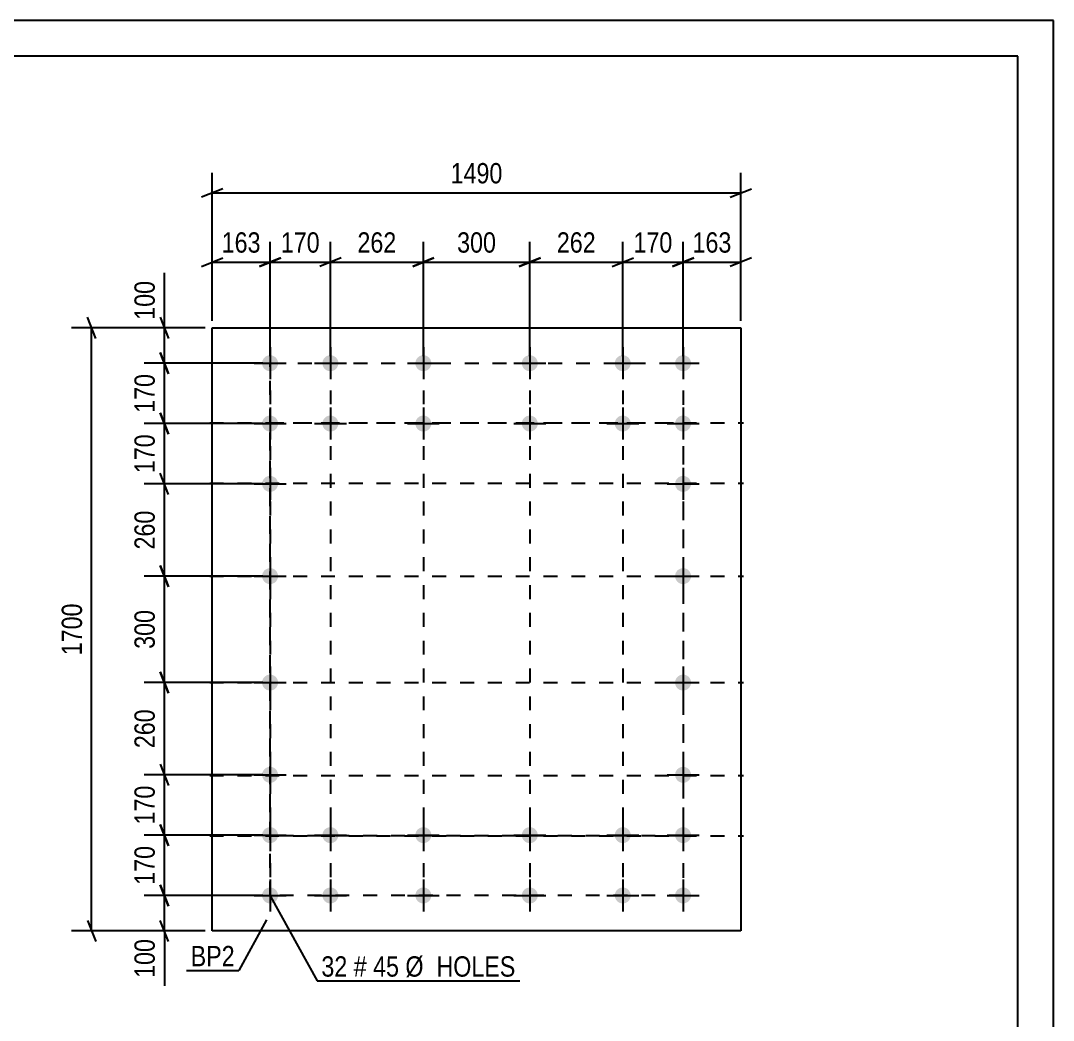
# Model space of a CAD drawing. Header units: millimetres. Extents: x 0 to 841, y 0 to 594.
# Drawn here: x 695.5 to 841, y 453.1 to 594 of the extents above; entities that cross this region are included whole.
import ezdxf

# ---------------------------------------------------------------- set-up
doc = ezdxf.new("R2010")
doc.units = ezdxf.units.MM
doc.linetypes.add('DXK_LINE_DOT2', pattern=[3.9198, 1.9599, -1.9599])
doc.styles.add('Arial Narrow', font='ARIALN.TTF', dxfattribs={"height": 0.2})

# ---------------------------------------------------------------- blocks, each defined once
blk = doc.blocks.new('Unknown-284856934-1127')
at = {"color": 5, "linetype": 'Continuous'}
for p, q in [((841, 594), (0, 594)), ((841, 0), (841, 594)), ((836, 589), (5, 589)), ((836, 5), (836, 589))]:
    blk.add_line(p, q, dxfattribs=at)
blk = doc.blocks.new('Part-284856934-4814 - 4808')
at = {"color": 2, "linetype": 'Continuous'}
for p, q in [((722.47, 465.72), (722.47, 550.72)), ((722.47, 550.72), (796.97, 550.72)), ((796.97, 550.72), (796.97, 465.72)), ((796.97, 465.72), (722.47, 465.72))]:
    blk.add_line(p, q, dxfattribs=at)
blk = doc.blocks.new('Bolt-284856934-4847 - 4808')
at = {"linetype": 'Continuous'}
for points in [[(730.62, 546.85, -1), (730.62, 544.6, -1)], [(739.12, 546.85, -1), (739.12, 544.6, -1)], [(752.22, 546.85, -1), (752.22, 544.6, -1)], [(767.22, 546.85, -1), (767.22, 544.6, -1)], [(780.32, 546.85, -1), (780.32, 544.6, -1)], [(788.82, 546.85, -1), (788.82, 544.6, -1)], [(730.62, 538.35, -1), (730.62, 536.1, -1)], [(739.12, 538.35, -1), (739.12, 536.1, -1)], [(752.22, 538.35, -1), (752.22, 536.1, -1)], [(767.22, 538.35, -1), (767.22, 536.1, -1)], [(780.32, 538.35, -1), (780.32, 536.1, -1)], [(788.82, 538.35, -1), (788.82, 536.1, -1)], [(730.62, 529.85, -1), (730.62, 527.6, -1)], [(788.82, 529.85, -1), (788.82, 527.6, -1)], [(730.62, 516.85, -1), (730.62, 514.6, -1)], [(788.82, 516.85, -1), (788.82, 514.6, -1)], [(730.62, 501.85, -1), (730.62, 499.6, -1)], [(788.82, 501.85, -1), (788.82, 499.6, -1)], [(730.62, 488.85, -1), (730.62, 486.6, -1)], [(788.82, 488.85, -1), (788.82, 486.6, -1)], [(730.62, 480.35, -1), (730.62, 478.1, -1)], [(739.12, 480.35, -1), (739.12, 478.1, -1)], [(752.22, 480.35, -1), (752.22, 478.1, -1)], [(767.22, 480.35, -1), (767.22, 478.1, -1)], [(780.32, 480.35, -1), (780.32, 478.1, -1)], [(788.82, 480.35, -1), (788.82, 478.1, -1)], [(730.62, 471.85, -1), (730.62, 469.6, -1)], [(739.12, 471.85, -1), (739.12, 469.6, -1)], [(752.22, 471.85, -1), (752.22, 469.6, -1)], [(767.22, 471.85, -1), (767.22, 469.6, -1)], [(780.32, 471.85, -1), (780.32, 469.6, -1)], [(788.82, 471.85, -1), (788.82, 469.6, -1)]]:
    blk.add_hatch(color=1, dxfattribs=at).paths.add_polyline_path(points)
at = {"color": 1, "linetype": 'Continuous'}
for p, q in [((730.62, 547.97), (730.62, 543.47)), ((739.12, 547.97), (739.12, 543.47)), ((752.22, 547.97), (752.22, 543.47)), ((767.22, 547.97), (767.22, 543.47)), ((780.32, 547.97), (780.32, 543.47)), ((788.82, 547.97), (788.82, 543.47)), ((728.37, 545.72), (732.87, 545.72)), ((736.87, 545.72), (741.37, 545.72)), ((749.97, 545.72), (754.47, 545.72)), ((764.97, 545.72), (769.47, 545.72)), ((778.07, 545.72), (782.57, 545.72)), ((786.57, 545.72), (791.07, 545.72)), ((730.62, 539.47), (730.62, 534.97)), ((739.12, 539.47), (739.12, 534.97)), ((752.22, 539.47), (752.22, 534.97)), ((767.22, 539.47), (767.22, 534.97)), ((780.32, 539.47), (780.32, 534.97)), ((788.82, 539.47), (788.82, 534.97)), ((728.37, 537.22), (732.87, 537.22)), ((736.87, 537.22), (741.37, 537.22)), ((749.97, 537.22), (754.47, 537.22)), ((764.97, 537.22), (769.47, 537.22)), ((778.07, 537.22), (782.57, 537.22)), ((786.57, 537.22), (791.07, 537.22)), ((730.62, 530.97), (730.62, 526.47)), ((788.82, 530.97), (788.82, 526.47)), ((728.37, 528.72), (732.87, 528.72)), ((786.57, 528.72), (791.07, 528.72)), ((730.62, 517.97), (730.62, 513.47)), ((788.82, 517.97), (788.82, 513.47)), ((728.37, 515.72), (732.87, 515.72)), ((786.57, 515.72), (791.07, 515.72)), ((730.62, 502.97), (730.62, 498.47)), ((788.82, 502.97), (788.82, 498.47)), ((728.37, 500.72), (732.87, 500.72)), ((786.57, 500.72), (791.07, 500.72)), ((730.62, 489.97), (730.62, 485.47)), ((788.82, 489.97), (788.82, 485.47)), ((728.37, 487.72), (732.87, 487.72)), ((786.57, 487.72), (791.07, 487.72)), ((730.62, 481.47), (730.62, 476.97)), ((739.12, 481.47), (739.12, 476.97)), ((752.22, 481.47), (752.22, 476.97)), ((767.22, 481.47), (767.22, 476.97)), ((780.32, 481.47), (780.32, 476.97)), ((788.82, 481.47), (788.82, 476.97)), ((728.37, 479.22), (732.87, 479.22)), ((736.87, 479.22), (741.37, 479.22)), ((749.97, 479.22), (754.47, 479.22)), ((764.97, 479.22), (769.47, 479.22)), ((778.07, 479.22), (782.57, 479.22)), ((786.57, 479.22), (791.07, 479.22)), ((730.62, 472.97), (730.62, 468.47)), ((739.12, 472.97), (739.12, 468.47)), ((752.22, 472.97), (752.22, 468.47)), ((767.22, 472.97), (767.22, 468.47)), ((780.32, 472.97), (780.32, 468.47)), ((788.82, 472.97), (788.82, 468.47)), ((728.37, 470.72), (732.87, 470.72)), ((736.87, 470.72), (741.37, 470.72)), ((749.97, 470.72), (754.47, 470.72)), ((764.97, 470.72), (769.47, 470.72)), ((778.07, 470.72), (782.57, 470.72)), ((786.57, 470.72), (791.07, 470.72))]:
    blk.add_line(p, q, dxfattribs=at)
blk = doc.blocks.new('Rectangle-284856934-4954 - 4808')
at = {"color": 1, "linetype": 'DXK_LINE_DOT2'}
blk.add_lwpolyline([(730.62, 545.72), (788.82, 545.72), (788.82, 470.72), (730.62, 470.72), (730.62, 545.72)], close=True, dxfattribs=at)
blk = doc.blocks.new('Rectangle-284856934-4964 - 4808')
at = {"color": 1, "linetype": 'DXK_LINE_DOT2'}
blk.add_lwpolyline([(730.62, 537.32), (788.82, 537.32), (788.82, 479.12), (730.62, 479.12), (730.62, 537.32)], close=True, dxfattribs=at)
blk = doc.blocks.new('Line-284856934-4941 - 4808')
at = {"color": 1, "linetype": 'DXK_LINE_DOT2'}
blk.add_line((730.62, 545.82), (730.62, 470.62), dxfattribs=at)
blk = doc.blocks.new('Line-284856934-4943 - 4808')
at = {"color": 1, "linetype": 'DXK_LINE_DOT2'}
blk.add_line((788.82, 545.82), (788.82, 470.62), dxfattribs=at)
blk = doc.blocks.new('Line-284856934-4944 - 4808')
at = {"color": 1, "linetype": 'DXK_LINE_DOT2'}
blk.add_line((722.12, 537.32), (797.32, 537.32), dxfattribs=at)
blk = doc.blocks.new('Line-284856934-4945 - 4808')
at = {"color": 1, "linetype": 'DXK_LINE_DOT2'}
blk.add_line((722.12, 528.82), (797.32, 528.82), dxfattribs=at)
blk = doc.blocks.new('Line-284856934-4946 - 4808')
at = {"color": 1, "linetype": 'DXK_LINE_DOT2'}
blk.add_line((722.12, 515.72), (797.32, 515.72), dxfattribs=at)
blk = doc.blocks.new('Line-284856934-4947 - 4808')
at = {"color": 1, "linetype": 'DXK_LINE_DOT2'}
blk.add_line((722.12, 500.72), (797.32, 500.72), dxfattribs=at)
blk = doc.blocks.new('Line-284856934-4948 - 4808')
at = {"color": 1, "linetype": 'DXK_LINE_DOT2'}
blk.add_line((722.12, 487.62), (797.32, 487.62), dxfattribs=at)
blk = doc.blocks.new('Line-284856934-4949 - 4808')
at = {"color": 1, "linetype": 'DXK_LINE_DOT2'}
blk.add_line((722.12, 479.12), (797.32, 479.12), dxfattribs=at)
blk = doc.blocks.new('Line-284856934-4950 - 4808')
at = {"color": 1, "linetype": 'DXK_LINE_DOT2'}
blk.add_line((739.12, 545.82), (739.12, 470.62), dxfattribs=at)
blk = doc.blocks.new('Line-284856934-4951 - 4808')
at = {"color": 1, "linetype": 'DXK_LINE_DOT2'}
blk.add_line((752.22, 545.82), (752.22, 470.62), dxfattribs=at)
blk = doc.blocks.new('Line-284856934-4952 - 4808')
at = {"color": 1, "linetype": 'DXK_LINE_DOT2'}
blk.add_line((767.22, 545.82), (767.22, 470.62), dxfattribs=at)
blk = doc.blocks.new('Line-284856934-4953 - 4808')
at = {"color": 1, "linetype": 'DXK_LINE_DOT2'}
blk.add_line((780.32, 545.82), (780.32, 470.62), dxfattribs=at)
blk = doc.blocks.new('StraightDimension-284856934-13690 - 4808')
at = {"color": 7, "linetype": 'Continuous'}
for p, q in [((715.12, 489.22), (716.32, 486.22)), ((729.62, 487.72), (712.87, 487.72)), ((715.72, 479.22), (715.72, 487.72)), ((716.32, 477.72), (715.12, 480.72)), ((729.62, 479.22), (712.87, 479.22))]:
    blk.add_line(p, q, dxfattribs=at)
at = {"color": 0}
blk.add_wipeout([(714.97, 486.82), (710.77, 486.82), (710.77, 480.13), (714.97, 480.13)], dxfattribs=at)
at = {"color": 3, "style": 'Arial Narrow'}
blk.add_text('170', height=2.863, rotation=90.0002, dxfattribs=at).set_placement((714.37, 480.73))
blk = doc.blocks.new('StraightDimension-284856934-4896 - 4808')
at = {"color": 7, "linetype": 'Continuous'}
for p, q in [((706.07, 549.22), (704.87, 552.22)), ((721.47, 550.72), (702.62, 550.72)), ((705.47, 465.72), (705.47, 550.72)), ((704.87, 467.22), (706.07, 464.22)), ((721.47, 465.72), (702.62, 465.72))]:
    blk.add_line(p, q, dxfattribs=at)
at = {"color": 0}
blk.add_wipeout([(704.72, 512.48), (700.52, 512.48), (700.52, 503.97), (704.72, 503.97)], dxfattribs=at)
at = {"color": 3, "style": 'Arial Narrow'}
blk.add_text('1700', height=2.863, rotation=90.0002, dxfattribs=at).set_placement((704.12, 504.57))
blk = doc.blocks.new('StraightDimension-284856934-13700 - 4808')
at = {"color": 7, "linetype": 'Continuous'}
for p, q in [((715.12, 547.22), (716.32, 544.22)), ((729.62, 545.72), (712.87, 545.72)), ((715.72, 537.22), (715.72, 545.72)), ((716.32, 535.72), (715.12, 538.72)), ((729.62, 537.22), (712.87, 537.22))]:
    blk.add_line(p, q, dxfattribs=at)
at = {"color": 0}
blk.add_wipeout([(714.97, 544.82), (710.77, 544.82), (710.77, 538.13), (714.97, 538.13)], dxfattribs=at)
at = {"color": 3, "style": 'Arial Narrow'}
blk.add_text('170', height=2.863, rotation=90.0002, dxfattribs=at).set_placement((714.37, 538.73))
blk = doc.blocks.new('StraightDimension-284856934-10657 - 4808')
at = {"color": 7, "linetype": 'Continuous'}
for p, q in [((722.47, 551.72), (722.47, 562.81)), ((730.62, 546.72), (730.62, 562.81)), ((720.97, 559.36), (723.97, 560.56)), ((732.12, 560.56), (729.12, 559.36)), ((722.47, 559.96), (730.62, 559.96))]:
    blk.add_line(p, q, dxfattribs=at)
at = {"color": 0}
blk.add_wipeout([(729.89, 560.71), (729.89, 564.91), (723.2, 564.91), (723.2, 560.71)], dxfattribs=at)
at = {"color": 3, "style": 'Arial Narrow'}
blk.add_text('163', height=2.863, dxfattribs=at).set_placement((723.8, 561.31))
blk = doc.blocks.new('StraightDimension-284856934-13708 - 4808')
at = {"color": 7, "linetype": 'Continuous'}
for p, q in [((767.22, 546.72), (767.22, 562.81)), ((780.32, 546.72), (780.32, 562.81)), ((768.72, 560.56), (765.72, 559.36)), ((778.82, 559.36), (781.82, 560.56)), ((767.22, 559.96), (780.32, 559.96))]:
    blk.add_line(p, q, dxfattribs=at)
at = {"color": 0}
blk.add_wipeout([(777.11, 560.71), (777.11, 564.91), (770.43, 564.91), (770.43, 560.71)], dxfattribs=at)
at = {"color": 3, "style": 'Arial Narrow'}
blk.add_text('262', height=2.863, dxfattribs=at).set_placement((771.03, 561.31))
blk = doc.blocks.new('StraightDimension-284856934-4849 - 4808')
at = {"color": 7, "linetype": 'Continuous'}
for p, q in [((722.47, 551.72), (722.47, 572.57)), ((796.97, 551.72), (796.97, 572.57)), ((723.97, 570.32), (720.97, 569.12)), ((722.47, 569.72), (796.97, 569.72)), ((795.47, 569.12), (798.47, 570.32))]:
    blk.add_line(p, q, dxfattribs=at)
at = {"color": 0}
blk.add_wipeout([(763.98, 570.47), (763.98, 574.67), (755.46, 574.67), (755.46, 570.47)], dxfattribs=at)
at = {"color": 3, "style": 'Arial Narrow'}
blk.add_text('1490', height=2.863, dxfattribs=at).set_placement((756.06, 571.07))
blk = doc.blocks.new('StraightDimension-284856934-4921 - 4808')
at = {"color": 7, "linetype": 'Continuous'}
for p, q in [((715.12, 472.22), (716.32, 469.22)), ((729.62, 470.72), (712.87, 470.72)), ((715.72, 465.72), (715.72, 470.72)), ((716.32, 464.22), (715.12, 467.22)), ((721.47, 465.72), (712.87, 465.72)), ((715.72, 465.72), (715.72, 457.99)), ((715.72, 465.72), (715.72, 457.99))]:
    blk.add_line(p, q, dxfattribs=at)
at = {"color": 0}
blk.add_wipeout([(714.97, 465.2), (710.77, 465.2), (710.77, 458.51), (714.97, 458.51)], dxfattribs=at)
at = {"color": 3, "style": 'Arial Narrow'}
blk.add_text('100', height=2.863, rotation=90.0002, dxfattribs=at).set_placement((714.37, 459.11))
blk = doc.blocks.new('StraightDimension-284856934-4931 - 4808')
at = {"color": 7, "linetype": 'Continuous'}
for p, q in [((715.72, 550.72), (715.72, 558.46)), ((715.72, 550.72), (715.72, 558.46)), ((715.12, 552.22), (716.32, 549.22)), ((721.47, 550.72), (712.87, 550.72)), ((715.72, 545.72), (715.72, 550.72)), ((716.32, 544.22), (715.12, 547.22)), ((729.62, 545.72), (712.87, 545.72))]:
    blk.add_line(p, q, dxfattribs=at)
at = {"color": 0}
blk.add_wipeout([(714.97, 557.93), (710.77, 557.93), (710.77, 551.25), (714.97, 551.25)], dxfattribs=at)
at = {"color": 3, "style": 'Arial Narrow'}
blk.add_text('100', height=2.863, rotation=90.0002, dxfattribs=at).set_placement((714.37, 551.85))
blk = doc.blocks.new('StraightDimension-284856934-10651 - 4808')
at = {"color": 7, "linetype": 'Continuous'}
for p, q in [((788.82, 546.72), (788.82, 562.81)), ((796.97, 551.72), (796.97, 562.81)), ((787.32, 559.36), (790.32, 560.56)), ((798.47, 560.56), (795.47, 559.36)), ((788.82, 559.96), (796.97, 559.96))]:
    blk.add_line(p, q, dxfattribs=at)
at = {"color": 0}
blk.add_wipeout([(796.24, 560.71), (796.24, 564.91), (789.55, 564.91), (789.55, 560.71)], dxfattribs=at)
at = {"color": 3, "style": 'Arial Narrow'}
blk.add_text('163', height=2.863, dxfattribs=at).set_placement((790.15, 561.31))
blk = doc.blocks.new('StraightDimension-284856934-13688 - 4808')
at = {"color": 7, "linetype": 'Continuous'}
for p, q in [((715.12, 480.72), (716.32, 477.72)), ((729.62, 479.22), (712.87, 479.22)), ((715.72, 470.72), (715.72, 479.22)), ((716.32, 469.22), (715.12, 472.22)), ((729.62, 470.72), (712.87, 470.72))]:
    blk.add_line(p, q, dxfattribs=at)
at = {"color": 0}
blk.add_wipeout([(714.97, 478.32), (710.77, 478.32), (710.77, 471.63), (714.97, 471.63)], dxfattribs=at)
at = {"color": 3, "style": 'Arial Narrow'}
blk.add_text('170', height=2.863, rotation=90.0002, dxfattribs=at).set_placement((714.37, 472.23))
blk = doc.blocks.new('StraightDimension-284856934-13692 - 4808')
at = {"color": 7, "linetype": 'Continuous'}
for p, q in [((716.32, 499.22), (715.12, 502.22)), ((729.62, 500.72), (712.87, 500.72)), ((715.72, 487.72), (715.72, 500.72)), ((715.12, 489.22), (716.32, 486.22)), ((729.62, 487.72), (712.87, 487.72))]:
    blk.add_line(p, q, dxfattribs=at)
at = {"color": 0}
blk.add_wipeout([(714.97, 497.57), (710.77, 497.57), (710.77, 490.88), (714.97, 490.88)], dxfattribs=at)
at = {"color": 3, "style": 'Arial Narrow'}
blk.add_text('260', height=2.863, rotation=90.0002, dxfattribs=at).set_placement((714.37, 491.48))
blk = doc.blocks.new('StraightDimension-284856934-13694 - 4808')
at = {"color": 7, "linetype": 'Continuous'}
for p, q in [((716.32, 514.22), (715.12, 517.22)), ((729.62, 515.72), (712.87, 515.72)), ((715.72, 500.72), (715.72, 515.72)), ((715.12, 502.22), (716.32, 499.22)), ((729.62, 500.72), (712.87, 500.72))]:
    blk.add_line(p, q, dxfattribs=at)
at = {"color": 0}
blk.add_wipeout([(714.97, 511.57), (710.77, 511.57), (710.77, 504.88), (714.97, 504.88)], dxfattribs=at)
at = {"color": 3, "style": 'Arial Narrow'}
blk.add_text('300', height=2.863, rotation=90.0002, dxfattribs=at).set_placement((714.37, 505.48))
blk = doc.blocks.new('StraightDimension-284856934-13696 - 4808')
at = {"color": 7, "linetype": 'Continuous'}
for p, q in [((716.32, 527.22), (715.12, 530.22)), ((729.62, 528.72), (712.87, 528.72)), ((715.72, 515.72), (715.72, 528.72)), ((715.12, 517.22), (716.32, 514.22)), ((729.62, 515.72), (712.87, 515.72))]:
    blk.add_line(p, q, dxfattribs=at)
at = {"color": 0}
blk.add_wipeout([(714.97, 525.57), (710.77, 525.57), (710.77, 518.88), (714.97, 518.88)], dxfattribs=at)
at = {"color": 3, "style": 'Arial Narrow'}
blk.add_text('260', height=2.863, rotation=90.0002, dxfattribs=at).set_placement((714.37, 519.48))
blk = doc.blocks.new('StraightDimension-284856934-13698 - 4808')
at = {"color": 7, "linetype": 'Continuous'}
for p, q in [((715.12, 538.72), (716.32, 535.72)), ((729.62, 537.22), (712.87, 537.22)), ((715.72, 528.72), (715.72, 537.22)), ((716.32, 527.22), (715.12, 530.22)), ((729.62, 528.72), (712.87, 528.72))]:
    blk.add_line(p, q, dxfattribs=at)
at = {"color": 0}
blk.add_wipeout([(714.97, 536.32), (710.77, 536.32), (710.77, 529.63), (714.97, 529.63)], dxfattribs=at)
at = {"color": 3, "style": 'Arial Narrow'}
blk.add_text('170', height=2.863, rotation=90.0002, dxfattribs=at).set_placement((714.37, 530.23))
blk = doc.blocks.new('StraightDimension-284856934-13702 - 4808')
at = {"color": 7, "linetype": 'Continuous'}
for p, q in [((730.62, 546.72), (730.62, 562.81)), ((739.12, 546.72), (739.12, 562.81)), ((729.12, 559.36), (732.12, 560.56)), ((740.62, 560.56), (737.62, 559.36)), ((730.62, 559.96), (739.12, 559.96))]:
    blk.add_line(p, q, dxfattribs=at)
at = {"color": 0}
blk.add_wipeout([(738.21, 560.71), (738.21, 564.91), (731.53, 564.91), (731.53, 560.71)], dxfattribs=at)
at = {"color": 3, "style": 'Arial Narrow'}
blk.add_text('170', height=2.863, dxfattribs=at).set_placement((732.13, 561.31))
blk = doc.blocks.new('StraightDimension-284856934-13704 - 4808')
at = {"color": 7, "linetype": 'Continuous'}
for p, q in [((739.12, 546.72), (739.12, 562.81)), ((752.22, 546.72), (752.22, 562.81)), ((740.62, 560.56), (737.62, 559.36)), ((750.72, 559.36), (753.72, 560.56)), ((739.12, 559.96), (752.22, 559.96))]:
    blk.add_line(p, q, dxfattribs=at)
at = {"color": 0}
blk.add_wipeout([(749.01, 560.71), (749.01, 564.91), (742.33, 564.91), (742.33, 560.71)], dxfattribs=at)
at = {"color": 3, "style": 'Arial Narrow'}
blk.add_text('262', height=2.863, dxfattribs=at).set_placement((742.93, 561.31))
blk = doc.blocks.new('StraightDimension-284856934-13706 - 4808')
at = {"color": 7, "linetype": 'Continuous'}
for p, q in [((752.22, 546.72), (752.22, 562.81)), ((767.22, 546.72), (767.22, 562.81)), ((753.72, 560.56), (750.72, 559.36)), ((765.72, 559.36), (768.72, 560.56)), ((752.22, 559.96), (767.22, 559.96))]:
    blk.add_line(p, q, dxfattribs=at)
at = {"color": 0}
blk.add_wipeout([(763.06, 560.71), (763.06, 564.91), (756.38, 564.91), (756.38, 560.71)], dxfattribs=at)
at = {"color": 3, "style": 'Arial Narrow'}
blk.add_text('300', height=2.863, dxfattribs=at).set_placement((756.98, 561.31))
blk = doc.blocks.new('StraightDimension-284856934-13710 - 4808')
at = {"color": 7, "linetype": 'Continuous'}
for p, q in [((780.32, 546.72), (780.32, 562.81)), ((788.82, 546.72), (788.82, 562.81)), ((778.82, 559.36), (781.82, 560.56)), ((790.32, 560.56), (787.32, 559.36)), ((780.32, 559.96), (788.82, 559.96))]:
    blk.add_line(p, q, dxfattribs=at)
at = {"color": 0}
blk.add_wipeout([(787.91, 560.71), (787.91, 564.91), (781.23, 564.91), (781.23, 560.71)], dxfattribs=at)
at = {"color": 3, "style": 'Arial Narrow'}
blk.add_text('170', height=2.863, dxfattribs=at).set_placement((781.83, 561.31))
blk = doc.blocks.new('Mark-284856934-4843 - 4808')
at = {"color": 0}
for points in [[(741.51, 459.29), (741.51, 462.29), (737.85, 462.29), (737.85, 459.29)], [(744.24, 459.29), (744.24, 462.29), (742.41, 462.29), (742.41, 459.29)], [(748.79, 459.29), (748.79, 462.29), (745.14, 462.29), (745.14, 459.29)], [(765.22, 459.29), (765.22, 462.29), (749.69, 462.29), (749.69, 459.29)]]:
    blk.add_wipeout(points, dxfattribs=at)
for points in [[(741.51, 459.29), (741.51, 462.29), (737.85, 462.29), (737.85, 459.29)], [(744.24, 459.29), (744.24, 462.29), (742.41, 462.29), (742.41, 459.29)], [(748.79, 459.29), (748.79, 462.29), (745.14, 462.29), (745.14, 459.29)], [(765.22, 459.29), (765.22, 462.29), (749.69, 462.29), (749.69, 459.29)]]:
    blk.add_wipeout(points, dxfattribs=at)
at = {"color": 7, "linetype": 'Continuous'}
for p, q in [((730.7, 470.6), (737.25, 458.69)), ((737.25, 458.69), (765.82, 458.69))]:
    blk.add_line(p, q, dxfattribs=at)
at = {"color": 3, "style": 'Arial Narrow'}
for s, height, p in [('32', 2.863, (737.85, 459.29)), ('#', 2.86, (742.41, 459.29)), ('45', 2.863, (745.14, 459.29)), ('Ø  HOLES', 2.863, (749.69, 459.29))]:
    blk.add_text(s, height=height, dxfattribs=at).set_placement(p)
blk = doc.blocks.new('Mark-284856934-4810 - 4808')
at = {"color": 0}
blk.add_wipeout([(725.64, 460.75), (725.64, 463.75), (719.43, 463.75), (719.43, 460.75)], dxfattribs=at)
blk.add_wipeout([(725.64, 460.75), (725.64, 463.75), (719.43, 463.75), (719.43, 460.75)], dxfattribs=at)
at = {"color": 30, "linetype": 'Continuous'}
for p in [(730.1, 467.29), (718.83, 460.15)]:
    blk.add_line(p, (726.24, 460.15), dxfattribs=at)
at = {"color": 3, "style": 'Arial Narrow'}
blk.add_text('BP2', height=2.863, dxfattribs=at).set_placement((719.43, 460.75))

msp = doc.modelspace()

# ---------------------------------------------------------------- block references
for name in ['Unknown-284856934-1127', 'Part-284856934-4814 - 4808', 'Bolt-284856934-4847 - 4808', 'Line-284856934-4941 - 4808', 'Line-284856934-4950 - 4808', 'Line-284856934-4951 - 4808', 'Line-284856934-4952 - 4808', 'Line-284856934-4953 - 4808', 'Line-284856934-4943 - 4808', 'Rectangle-284856934-4954 - 4808', 'Line-284856934-4944 - 4808', 'Rectangle-284856934-4964 - 4808', 'Line-284856934-4945 - 4808', 'Line-284856934-4946 - 4808', 'Line-284856934-4947 - 4808', 'Line-284856934-4948 - 4808', 'Line-284856934-4949 - 4808']:
    msp.add_blockref(name, (0, 0))

# ---------------------------------------------------------------- next in the draw order: block references
for name in ['StraightDimension-284856934-13708 - 4808', 'StraightDimension-284856934-13690 - 4808', 'Mark-284856934-4843 - 4808']:
    msp.add_blockref(name, (0, 0))

# ---------------------------------------------------------------- next in the draw order: block references
msp.add_blockref('StraightDimension-284856934-4896 - 4808', (0, 0))

# ---------------------------------------------------------------- next in the draw order: block references
for name in ['StraightDimension-284856934-13700 - 4808', 'StraightDimension-284856934-13692 - 4808', 'StraightDimension-284856934-4921 - 4808']:
    msp.add_blockref(name, (0, 0))

# ---------------------------------------------------------------- next in the draw order: block references
for name in ['StraightDimension-284856934-10657 - 4808', 'StraightDimension-284856934-13694 - 4808', 'StraightDimension-284856934-13688 - 4808', 'Mark-284856934-4810 - 4808']:
    msp.add_blockref(name, (0, 0))

# ---------------------------------------------------------------- next in the draw order: block references
for name in ['StraightDimension-284856934-4849 - 4808', 'StraightDimension-284856934-13696 - 4808']:
    msp.add_blockref(name, (0, 0))

# ---------------------------------------------------------------- next in the draw order: block references
for name in ['StraightDimension-284856934-10651 - 4808', 'StraightDimension-284856934-4931 - 4808', 'StraightDimension-284856934-13698 - 4808']:
    msp.add_blockref(name, (0, 0))

# ---------------------------------------------------------------- next in the draw order: block references
for name in ['StraightDimension-284856934-13702 - 4808', 'StraightDimension-284856934-13710 - 4808']:
    msp.add_blockref(name, (0, 0))

# ---------------------------------------------------------------- next in the draw order: block references
msp.add_blockref('StraightDimension-284856934-13704 - 4808', (0, 0))

# ---------------------------------------------------------------- next in the draw order: block references
msp.add_blockref('StraightDimension-284856934-13706 - 4808', (0, 0))

doc.saveas('drawing.dxf')
